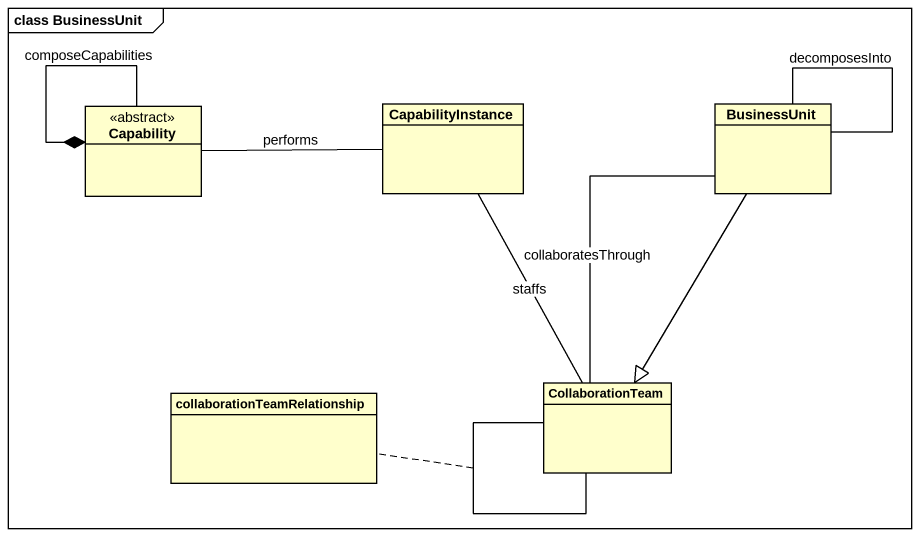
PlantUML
@startuml
mainframe class BusinessUnit
hide circle
hide empty members
class Capability <<abstract>>
class CapabilityInstance
class BusinessUnit
class "collaborationTeamRelationship" as collaborationTeamRelationshi
class CollaborationTeam
Capability --* Capability : composeCapabilities
CapabilityInstance -left- Capability : performs
CapabilityInstance -- CollaborationTeam : staffs
BusinessUnit -- BusinessUnit : decomposesInto
BusinessUnit -- CollaborationTeam : collaboratesThrough
BusinessUnit --|> CollaborationTeam
CollaborationTeam -- CollaborationTeam
(CollaborationTeam, CollaborationTeam) .. collaborationTeamRelationshi
@enduml
